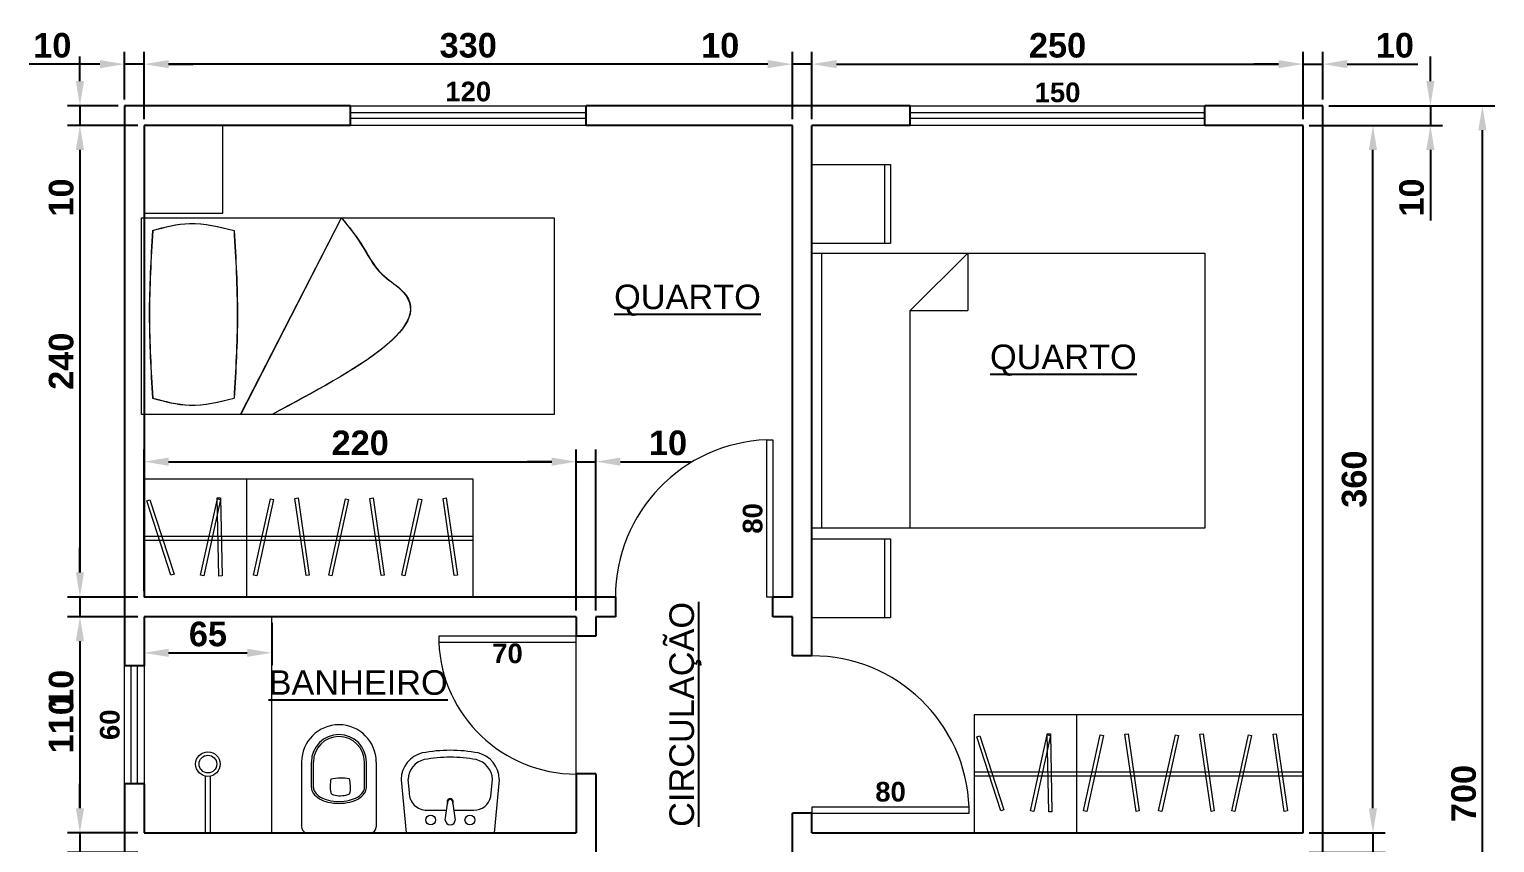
# Model space of a CAD drawing. Header units: millimetres. Extents: x 3368 to 5085, y 1521 to 2366.
# Drawn here: x 4339 to 5085, y 1953 to 2366 of the extents above; entities that cross this region are included whole.
import ezdxf

# ---------------------------------------------------------------- set-up
doc = ezdxf.new("R2010")
doc.units = ezdxf.units.MM
for name, color, linetype, lineweight in [('blocos', 40, 'Continuous', 9), ('Cotas', 7, 'Continuous', 9), ('janelas', 1, 'Continuous', 13), ('paredes', 5, 'Continuous', 25), ('piso', 8, 'Continuous', 9), ('portas', 25, 'Continuous', 13)]:
    doc.layers.add(name, color=color, linetype=linetype, lineweight=lineweight)
doc.layers.add('Texto', color=102, linetype='Continuous')
doc.styles.add('Annotative', font='arial.ttf')
doc.styles.get("Standard").update_dxf_attribs({"font": ''})
doc.styles.get('Standard').set_extended_font_data('Arial', bold=True)
doc.dimstyles.new('Copy of ISO-25', dxfattribs={"dimscale": 0, "dimtxt": 2, "dimasz": 2.5, "dimexe": 1.25, "dimexo": 0.625, "dimtad": 1, "dimtxsty": 'Standard', "dimcen": 2.5, "dimse1": 1, "dimse2": 1, "dimsd1": 1, "dimsd2": 1, "dimclrt": 102, "dimadec": 0, "dimazin": 0, "dimtfac": 1, "dimtmove": 0, "dimatfit": 3, "dimfxl": 1, "dimarcsym": 0})
doc.dimstyles.new('ISO-25', dxfattribs={"dimscale": 2, "dimtxt": 2.5, "dimasz": 2.5, "dimexe": 1.25, "dimexo": 0.625, "dimtad": 1, "dimtxsty": 'Standard', "dimcen": 2.5, "dimclrt": 7, "dimadec": 0, "dimazin": 0, "dimtfac": 1, "dimtmove": 0, "dimatfit": 3, "dimfxl": 1, "dimarcsym": 0})

# ---------------------------------------------------------------- blocks, each defined once
blk = doc.blocks.new('*D42')
at = {"layer": 'Cotas', "color": 0, "lineweight": -2, "transparency": 16777216}
for p, q in [((5023.35, 1970.1), (5023.35, 1982.6)), ((4990.91, 1957.6), (5029.6, 1957.6)), ((5023.35, 1957.6), (5023.35, 1947.6)), ((4990.91, 1947.6), (5029.6, 1947.6)), ((5023.35, 1935.1), (5023.35, 1899.17))]:
    blk.add_line(p, q, dxfattribs=at)
at = {"layer": 'Cotas', "color": 0, "transparency": 16777216}
for points in [[(5021.26, 1970.1), (5025.43, 1970.1), (5023.35, 1957.6)], [(5021.26, 1935.1), (5025.43, 1935.1), (5023.35, 1947.6)]]:
    blk.add_solid(points, dxfattribs=at)
at = {"layer": 'Defpoints', "color": 0, "transparency": 16777216}
for p in [(4987.79, 1957.6), (4987.79, 1947.6), (5023.35, 1947.6)]:
    blk.add_point(p, dxfattribs=at)
at = {"layer": 'Cotas', "color": 7, "transparency": 16777216, "insert": (5013.84, 1910.89), "char_height": 12.5, "attachment_point": 5, "rotation": 90}
blk.add_mtext('10', dxfattribs=at)
blk = doc.blocks.new('*D43')
at = {"layer": 'Cotas', "color": 0, "lineweight": -2, "transparency": 16777216}
for p, q in [((4990.91, 2317.6), (5029.6, 2317.6)), ((5023.35, 1970.1), (5023.35, 2305.1)), ((4990.91, 1957.6), (5029.6, 1957.6))]:
    blk.add_line(p, q, dxfattribs=at)
at = {"layer": 'Cotas', "color": 0, "transparency": 16777216}
for points in [[(5021.26, 2305.1), (5025.43, 2305.1), (5023.35, 2317.6)], [(5021.26, 1970.1), (5025.43, 1970.1), (5023.35, 1957.6)]]:
    blk.add_solid(points, dxfattribs=at)
at = {"layer": 'Defpoints', "color": 0, "transparency": 16777216}
for p in [(4987.79, 2317.6), (5023.35, 2317.6), (4987.79, 1957.6)]:
    blk.add_point(p, dxfattribs=at)
at = {"layer": 'Cotas', "color": 7, "transparency": 16777216, "insert": (5013.84, 2137.6), "char_height": 12.5, "attachment_point": 5, "rotation": 90}
blk.add_mtext('360', dxfattribs=at)
blk = doc.blocks.new('*D44')
at = {"layer": 'Cotas', "color": 0, "lineweight": -2, "transparency": 16777216}
for p, q in [((5052.59, 2340.1), (5052.59, 2352.6)), ((5000.91, 2327.6), (5058.84, 2327.6)), ((5052.59, 2327.6), (5052.59, 2317.6)), ((4990.91, 2317.6), (5058.84, 2317.6)), ((5052.59, 2305.1), (5052.59, 2269.17))]:
    blk.add_line(p, q, dxfattribs=at)
at = {"layer": 'Cotas', "color": 0, "transparency": 16777216}
for points in [[(5050.51, 2340.1), (5054.67, 2340.1), (5052.59, 2327.6)], [(5050.51, 2305.1), (5054.67, 2305.1), (5052.59, 2317.6)]]:
    blk.add_solid(points, dxfattribs=at)
at = {"layer": 'Defpoints', "color": 0, "transparency": 16777216}
for p in [(4997.79, 2327.6), (5052.59, 2327.6), (4987.79, 2317.6)]:
    blk.add_point(p, dxfattribs=at)
at = {"layer": 'Cotas', "color": 7, "transparency": 16777216, "insert": (5043.08, 2280.89), "char_height": 12.5, "attachment_point": 5, "rotation": 90}
blk.add_mtext('10', dxfattribs=at)
blk = doc.blocks.new('*D45')
at = {"layer": 'Cotas', "color": 0, "lineweight": -2, "transparency": 16777216}
for p, q in [((4987.79, 2320.73), (4987.79, 2355.02)), ((4997.79, 2330.73), (4997.79, 2355.02)), ((4975.29, 2348.77), (4962.79, 2348.77)), ((4987.79, 2348.77), (4997.79, 2348.77)), ((5010.29, 2348.77), (5046.22, 2348.77))]:
    blk.add_line(p, q, dxfattribs=at)
at = {"layer": 'Cotas', "color": 0, "transparency": 16777216}
for points in [[(4975.29, 2350.85), (4975.29, 2346.69), (4987.79, 2348.77)], [(5010.29, 2350.85), (5010.29, 2346.69), (4997.79, 2348.77)]]:
    blk.add_solid(points, dxfattribs=at)
at = {"layer": 'Defpoints', "color": 0, "transparency": 16777216}
for p in [(4997.79, 2348.77), (4997.79, 2327.6), (4987.79, 2317.6)]:
    blk.add_point(p, dxfattribs=at)
at = {"layer": 'Cotas', "color": 7, "transparency": 16777216, "insert": (5034.51, 2358.28), "char_height": 12.5, "attachment_point": 5}
blk.add_mtext('10', dxfattribs=at)
blk = doc.blocks.new('*D46')
at = {"layer": 'Cotas', "color": 0, "lineweight": -2, "transparency": 16777216}
for p, q in [((4737.79, 2320.73), (4737.79, 2355.02)), ((4987.79, 2320.73), (4987.79, 2355.02)), ((4750.29, 2348.77), (4975.29, 2348.77))]:
    blk.add_line(p, q, dxfattribs=at)
at = {"layer": 'Cotas', "color": 0, "transparency": 16777216}
for points in [[(4750.29, 2350.85), (4750.29, 2346.69), (4737.79, 2348.77)], [(4975.29, 2350.85), (4975.29, 2346.69), (4987.79, 2348.77)]]:
    blk.add_solid(points, dxfattribs=at)
at = {"layer": 'Defpoints', "color": 0, "transparency": 16777216}
for p in [(4987.79, 2348.77), (4737.79, 2317.6), (4987.79, 2317.6)]:
    blk.add_point(p, dxfattribs=at)
at = {"layer": 'Cotas', "color": 7, "transparency": 16777216, "insert": (4862.79, 2358.28), "char_height": 12.5, "attachment_point": 5}
blk.add_mtext('250', dxfattribs=at)
blk = doc.blocks.new('*D47')
at = {"layer": 'Cotas', "color": 0, "lineweight": -2, "transparency": 16777216}
for p, q in [((4727.79, 2320.73), (4727.79, 2355.02)), ((4737.79, 2320.73), (4737.79, 2355.02)), ((4715.29, 2348.77), (4679.36, 2348.77)), ((4737.79, 2348.77), (4727.79, 2348.77)), ((4750.29, 2348.77), (4762.79, 2348.77))]:
    blk.add_line(p, q, dxfattribs=at)
at = {"layer": 'Cotas', "color": 0, "transparency": 16777216}
for points in [[(4715.29, 2350.85), (4715.29, 2346.69), (4727.79, 2348.77)], [(4750.29, 2350.85), (4750.29, 2346.69), (4737.79, 2348.77)]]:
    blk.add_solid(points, dxfattribs=at)
at = {"layer": 'Defpoints', "color": 0, "transparency": 16777216}
for p in [(4727.79, 2348.77), (4727.79, 2317.6), (4737.79, 2317.6)]:
    blk.add_point(p, dxfattribs=at)
at = {"layer": 'Cotas', "color": 7, "transparency": 16777216, "insert": (4691.07, 2358.28), "char_height": 12.5, "attachment_point": 5}
blk.add_mtext('10', dxfattribs=at)
blk = doc.blocks.new('*D48')
at = {"layer": 'Cotas', "color": 0, "lineweight": -2, "transparency": 16777216}
for p, q in [((4397.79, 2320.73), (4397.79, 2355.02)), ((4727.79, 2320.73), (4727.79, 2355.02)), ((4715.29, 2348.77), (4410.29, 2348.77))]:
    blk.add_line(p, q, dxfattribs=at)
at = {"layer": 'Cotas', "color": 0, "transparency": 16777216}
for points in [[(4410.29, 2350.85), (4410.29, 2346.69), (4397.79, 2348.77)], [(4715.29, 2350.85), (4715.29, 2346.69), (4727.79, 2348.77)]]:
    blk.add_solid(points, dxfattribs=at)
at = {"layer": 'Defpoints', "color": 0, "transparency": 16777216}
for p in [(4397.79, 2348.77), (4397.79, 2317.6), (4727.79, 2317.6)]:
    blk.add_point(p, dxfattribs=at)
at = {"layer": 'Cotas', "color": 7, "transparency": 16777216, "insert": (4562.79, 2358.28), "char_height": 12.5, "attachment_point": 5}
blk.add_mtext('330', dxfattribs=at)
blk = doc.blocks.new('*D49')
at = {"layer": 'Cotas', "color": 0, "lineweight": -2, "transparency": 16777216}
for p, q in [((4387.79, 2330.73), (4387.79, 2355.02)), ((4397.79, 2320.73), (4397.79, 2355.02)), ((4375.29, 2348.77), (4339.36, 2348.77)), ((4397.79, 2348.77), (4387.79, 2348.77)), ((4410.29, 2348.77), (4422.79, 2348.77))]:
    blk.add_line(p, q, dxfattribs=at)
at = {"layer": 'Cotas', "color": 0, "transparency": 16777216}
for points in [[(4375.29, 2350.85), (4375.29, 2346.69), (4387.79, 2348.77)], [(4410.29, 2350.85), (4410.29, 2346.69), (4397.79, 2348.77)]]:
    blk.add_solid(points, dxfattribs=at)
at = {"layer": 'Defpoints', "color": 0, "transparency": 16777216}
for p in [(4387.79, 2348.77), (4387.79, 2327.6), (4397.79, 2317.6)]:
    blk.add_point(p, dxfattribs=at)
at = {"layer": 'Cotas', "color": 7, "transparency": 16777216, "insert": (4351.07, 2358.28), "char_height": 12.5, "attachment_point": 5}
blk.add_mtext('10', dxfattribs=at)
blk = doc.blocks.new('*D50')
at = {"layer": 'Cotas', "color": 0, "lineweight": -2, "transparency": 16777216}
for p, q in [((4365.13, 2340.1), (4365.13, 2352.6)), ((4384.66, 2327.6), (4358.88, 2327.6)), ((4365.13, 2327.6), (4365.13, 2317.6)), ((4394.66, 2317.6), (4358.88, 2317.6)), ((4365.13, 2305.1), (4365.13, 2269.17))]:
    blk.add_line(p, q, dxfattribs=at)
at = {"layer": 'Cotas', "color": 0, "transparency": 16777216}
for points in [[(4363.05, 2340.1), (4367.22, 2340.1), (4365.13, 2327.6)], [(4363.05, 2305.1), (4367.22, 2305.1), (4365.13, 2317.6)]]:
    blk.add_solid(points, dxfattribs=at)
at = {"layer": 'Defpoints', "color": 0, "transparency": 16777216}
for p in [(4387.79, 2327.6), (4365.13, 2317.6), (4397.79, 2317.6)]:
    blk.add_point(p, dxfattribs=at)
at = {"layer": 'Cotas', "color": 7, "transparency": 16777216, "insert": (4355.63, 2280.89), "char_height": 12.5, "attachment_point": 5, "rotation": 90}
blk.add_mtext('10', dxfattribs=at)
blk = doc.blocks.new('*D51')
at = {"layer": 'Cotas', "color": 0, "lineweight": -2, "transparency": 16777216}
for p, q in [((4394.66, 2317.6), (4358.88, 2317.6)), ((4365.13, 2305.1), (4365.13, 2090.1)), ((4394.66, 2077.6), (4358.88, 2077.6))]:
    blk.add_line(p, q, dxfattribs=at)
at = {"layer": 'Cotas', "color": 0, "transparency": 16777216}
for points in [[(4363.05, 2305.1), (4367.22, 2305.1), (4365.13, 2317.6)], [(4363.05, 2090.1), (4367.22, 2090.1), (4365.13, 2077.6)]]:
    blk.add_solid(points, dxfattribs=at)
at = {"layer": 'Defpoints', "color": 0, "transparency": 16777216}
for p in [(4397.79, 2317.6), (4365.13, 2077.6), (4397.79, 2077.6)]:
    blk.add_point(p, dxfattribs=at)
at = {"layer": 'Cotas', "color": 7, "transparency": 16777216, "insert": (4355.63, 2197.6), "char_height": 12.5, "attachment_point": 5, "rotation": 90}
blk.add_mtext('240', dxfattribs=at)
blk = doc.blocks.new('*D52')
at = {"layer": 'Cotas', "color": 0, "lineweight": -2, "transparency": 16777216}
for p, q in [((4365.13, 2090.1), (4365.13, 2102.6)), ((4394.66, 2077.6), (4358.88, 2077.6)), ((4365.13, 2077.6), (4365.13, 2067.6)), ((4394.66, 2067.6), (4358.88, 2067.6)), ((4365.13, 2055.1), (4365.13, 2019.17))]:
    blk.add_line(p, q, dxfattribs=at)
at = {"layer": 'Cotas', "color": 0, "transparency": 16777216}
for points in [[(4363.05, 2090.1), (4367.22, 2090.1), (4365.13, 2077.6)], [(4363.05, 2055.1), (4367.22, 2055.1), (4365.13, 2067.6)]]:
    blk.add_solid(points, dxfattribs=at)
at = {"layer": 'Defpoints', "color": 0, "transparency": 16777216}
for p in [(4397.79, 2077.6), (4365.13, 2067.6), (4397.79, 2067.6)]:
    blk.add_point(p, dxfattribs=at)
at = {"layer": 'Cotas', "color": 7, "transparency": 16777216, "insert": (4355.63, 2030.89), "char_height": 12.5, "attachment_point": 5, "rotation": 90}
blk.add_mtext('10', dxfattribs=at)
blk = doc.blocks.new('*D53')
at = {"layer": 'Cotas', "color": 0, "lineweight": -2, "transparency": 16777216}
for p, q in [((4394.66, 2067.6), (4358.88, 2067.6)), ((4365.13, 2055.1), (4365.13, 1970.1)), ((4394.66, 1957.6), (4358.88, 1957.6))]:
    blk.add_line(p, q, dxfattribs=at)
at = {"layer": 'Cotas', "color": 0, "transparency": 16777216}
for points in [[(4363.05, 2055.1), (4367.22, 2055.1), (4365.13, 2067.6)], [(4363.05, 1970.1), (4367.22, 1970.1), (4365.13, 1957.6)]]:
    blk.add_solid(points, dxfattribs=at)
at = {"layer": 'Defpoints', "color": 0, "transparency": 16777216}
for p in [(4397.79, 2067.6), (4365.13, 1957.6), (4397.79, 1957.6)]:
    blk.add_point(p, dxfattribs=at)
at = {"layer": 'Cotas', "color": 7, "transparency": 16777216, "insert": (4355.63, 2012.6), "char_height": 12.5, "attachment_point": 5, "rotation": 90}
blk.add_mtext('110', dxfattribs=at)
blk = doc.blocks.new('*D18')
at = {"layer": 'Cotas', "color": 0, "lineweight": -2, "transparency": 16777216}
for p, q in [((4365.13, 1970.1), (4365.13, 1982.6)), ((4394.66, 1957.6), (4358.88, 1957.6)), ((4365.13, 1957.6), (4365.13, 1947.6)), ((4394.66, 1947.6), (4358.88, 1947.6)), ((4365.13, 1935.1), (4365.13, 1899.17))]:
    blk.add_line(p, q, dxfattribs=at)
at = {"layer": 'Cotas', "color": 0, "transparency": 16777216}
for points in [[(4363.05, 1970.1), (4367.22, 1970.1), (4365.13, 1957.6)], [(4363.05, 1935.1), (4367.22, 1935.1), (4365.13, 1947.6)]]:
    blk.add_solid(points, dxfattribs=at)
at = {"layer": 'Defpoints', "color": 0, "transparency": 16777216}
for p in [(4397.79, 1957.6), (4365.13, 1947.6), (4397.79, 1947.6)]:
    blk.add_point(p, dxfattribs=at)
at = {"layer": 'Cotas', "color": 7, "transparency": 16777216, "insert": (4355.63, 1910.89), "char_height": 12.5, "attachment_point": 5, "rotation": 90}
blk.add_mtext('10', dxfattribs=at)
blk = doc.blocks.new('*D21')
at = {"layer": 'Cotas', "color": 0, "lineweight": -2, "transparency": 16777216}
for p, q in [((5000.91, 2327.6), (5085.33, 2327.6)), ((5079.08, 1640.1), (5079.08, 2315.1)), ((5000.91, 1627.6), (5085.33, 1627.6))]:
    blk.add_line(p, q, dxfattribs=at)
at = {"layer": 'Cotas', "color": 0, "transparency": 16777216}
for points in [[(5077, 2315.1), (5081.16, 2315.1), (5079.08, 2327.6)], [(5077, 1640.1), (5081.16, 1640.1), (5079.08, 1627.6)]]:
    blk.add_solid(points, dxfattribs=at)
at = {"layer": 'Defpoints', "color": 0, "transparency": 16777216}
for p in [(4997.79, 2327.6), (5079.08, 2327.6), (4997.79, 1627.6)]:
    blk.add_point(p, dxfattribs=at)
at = {"layer": 'Cotas', "color": 7, "transparency": 16777216, "insert": (5069.57, 1977.6), "char_height": 12.5, "attachment_point": 5, "rotation": 90}
blk.add_mtext('700', dxfattribs=at)
blk = doc.blocks.new('*D22')
at = {"layer": 'Cotas', "color": 0, "lineweight": -2, "transparency": 16777216}
for p, q in [((4397.79, 2080.73), (4397.79, 2152.73)), ((4617.79, 2070.73), (4617.79, 2152.73)), ((4410.29, 2146.48), (4605.29, 2146.48))]:
    blk.add_line(p, q, dxfattribs=at)
at = {"layer": 'Cotas', "color": 0, "transparency": 16777216}
for points in [[(4410.29, 2148.56), (4410.29, 2144.4), (4397.79, 2146.48)], [(4605.29, 2148.56), (4605.29, 2144.4), (4617.79, 2146.48)]]:
    blk.add_solid(points, dxfattribs=at)
at = {"layer": 'Defpoints', "color": 0, "transparency": 16777216}
for p in [(4617.79, 2146.48), (4397.79, 2077.6), (4617.79, 2067.6)]:
    blk.add_point(p, dxfattribs=at)
at = {"layer": 'Cotas', "color": 7, "transparency": 16777216, "insert": (4507.79, 2155.99), "char_height": 12.5, "attachment_point": 5}
blk.add_mtext('220', dxfattribs=at)
blk = doc.blocks.new('*D23')
at = {"layer": 'Cotas', "color": 0, "lineweight": -2, "transparency": 16777216}
for p, q in [((4397.79, 2064.48), (4397.79, 2042.96)), ((4462.79, 2064.48), (4462.79, 2042.96)), ((4410.29, 2049.21), (4450.29, 2049.21))]:
    blk.add_line(p, q, dxfattribs=at)
at = {"layer": 'Cotas', "color": 0, "transparency": 16777216}
for points in [[(4410.29, 2051.3), (4410.29, 2047.13), (4397.79, 2049.21)], [(4450.29, 2051.3), (4450.29, 2047.13), (4462.79, 2049.21)]]:
    blk.add_solid(points, dxfattribs=at)
at = {"layer": 'Defpoints', "color": 0, "transparency": 16777216}
for p in [(4397.79, 2067.6), (4462.79, 2067.6), (4462.79, 2049.21)]:
    blk.add_point(p, dxfattribs=at)
at = {"layer": 'Cotas', "color": 7, "transparency": 16777216, "insert": (4430.29, 2058.72), "char_height": 12.5, "attachment_point": 5}
blk.add_mtext('65', dxfattribs=at)
blk = doc.blocks.new('*D28')
at = {"layer": 'Defpoints', "color": 0, "transparency": 16777216}
for p in [(4387.79, 2042.6), (4387.79, 1982.6), (4388.62, 1982.6)]:
    blk.add_point(p, dxfattribs=at)
at = {"layer": 'Cotas', "color": 102, "transparency": 16777216, "insert": (4380.39, 2012.6), "char_height": 10, "attachment_point": 5, "rotation": 90}
blk.add_mtext('60', dxfattribs=at)
blk = doc.blocks.new('*D29')
at = {"layer": 'Defpoints', "color": 0, "transparency": 16777216}
for p in [(4547.79, 2054.6), (4617.79, 2054.6), (4547.79, 2040.64)]:
    blk.add_point(p, dxfattribs=at)
at = {"layer": 'Cotas', "color": 102, "transparency": 16777216, "insert": (4582.79, 2048.88), "char_height": 10, "attachment_point": 5}
blk.add_mtext('70', dxfattribs=at)
blk = doc.blocks.new('*D30')
at = {"layer": 'Defpoints', "color": 0, "transparency": 16777216}
for p in [(4737.79, 1970.6), (4817.79, 1970.6), (4817.79, 1970.23)]:
    blk.add_point(p, dxfattribs=at)
at = {"layer": 'Cotas', "color": 102, "transparency": 16777216, "insert": (4777.79, 1978.46), "char_height": 10, "attachment_point": 5}
blk.add_mtext('80', dxfattribs=at)
blk = doc.blocks.new('*D31')
at = {"layer": 'Defpoints', "color": 0, "transparency": 16777216}
for p in [(4714.79, 2157.6), (4715.85, 2157.6), (4714.79, 2077.6)]:
    blk.add_point(p, dxfattribs=at)
at = {"layer": 'Cotas', "color": 102, "transparency": 16777216, "insert": (4707.62, 2117.6), "char_height": 10, "attachment_point": 5, "rotation": 90}
blk.add_mtext('80', dxfattribs=at)
blk = doc.blocks.new('*D32')
at = {"layer": 'Defpoints', "color": 0, "transparency": 16777216}
for p in [(4787.79, 2327.6), (4937.79, 2327.6), (4937.79, 2326.1)]:
    blk.add_point(p, dxfattribs=at)
at = {"layer": 'Cotas', "color": 102, "transparency": 16777216, "insert": (4862.79, 2334.33), "char_height": 10, "attachment_point": 5}
blk.add_mtext('150', dxfattribs=at)
blk = doc.blocks.new('*D33')
at = {"layer": 'Defpoints', "color": 0, "transparency": 16777216}
for p in [(4502.79, 2327.6), (4622.79, 2327.6), (4622.79, 2326.53)]:
    blk.add_point(p, dxfattribs=at)
at = {"layer": 'Cotas', "color": 102, "transparency": 16777216, "insert": (4562.79, 2334.76), "char_height": 10, "attachment_point": 5}
blk.add_mtext('120', dxfattribs=at)
blk = doc.blocks.new('camacasal')
at = {"layer": 'blocos'}
for p, q in [((0, 75), (0, 115)), ((0, 115), (40, 115)), ((37, 115), (37, 75)), ((40, 115), (40, 75)), ((0, 75), (40, 75)), ((0, 70), (200, 70)), ((0, -70), (0, 70)), ((5, -70), (5, 70)), ((50, 40.74), (79.26, 70)), ((79.26, 70), (79.26, 40.74)), ((200, 70), (200, -70)), ((50, -70), (50, 40.74)), ((50, 40.74), (79.26, 40.74)), ((200, -70), (0, -70)), ((0, -75.48), (40, -75.48)), ((0, -115.48), (0, -75.48)), ((37, -75.48), (37, -115.48)), ((40, -75.48), (40, -115.48)), ((0, -115.48), (40, -115.48))]:
    blk.add_line(p, q, dxfattribs=at)
blk = doc.blocks.new('roupeiro1')
at = {"layer": 'blocos'}
for p, q in [((115.31, 60), (-52.19, 60)), ((-52.19, 60), (-52.19, 0)), ((0, 60), (0, 0)), ((115.31, 0), (115.31, 60)), ((-50.84, 48.91), (-49.29, 49.42)), ((-38.51, 11.17), (-50.84, 48.91)), ((-49.29, 49.42), (-36.95, 11.68)), ((-23.41, 11.16), (-14.9, 49.94)), ((-13.3, 49.59), (-21.81, 10.81)), ((-14.95, 50.4), (-13.31, 50.43)), ((-14.15, 10.7), (-14.95, 50.4)), ((-14.9, 49.94), (-13.3, 49.59)), ((-13.31, 50.43), (-12.51, 10.73)), ((3.57, 11.16), (12.09, 49.94)), ((13.68, 49.59), (5.17, 10.81)), ((12.09, 49.94), (13.68, 49.59)), ((24.6, 50.2), (26.22, 50.43)), ((30.28, 10.9), (24.6, 50.2)), ((26.22, 50.43), (31.89, 11.13)), ((41.79, 11.16), (50.3, 49.94)), ((51.89, 49.59), (43.38, 10.81)), ((50.3, 49.94), (51.89, 49.59)), ((62.81, 50.2), (64.43, 50.43)), ((68.49, 10.9), (62.81, 50.2)), ((64.43, 50.43), (70.11, 11.13)), ((79.02, 11.16), (87.53, 49.94)), ((89.13, 49.59), (80.62, 10.81)), ((87.53, 49.94), (89.13, 49.59)), ((100.04, 50.2), (101.66, 50.43)), ((105.72, 10.9), (100.04, 50.2)), ((101.66, 50.43), (107.34, 11.13)), ((-52.19, 31), (115.31, 31)), ((-52.19, 29), (115.31, 29)), ((-36.95, 11.68), (-38.51, 11.17)), ((-21.81, 10.81), (-23.41, 11.16)), ((-12.51, 10.73), (-14.15, 10.7)), ((5.17, 10.81), (3.57, 11.16)), ((31.89, 11.13), (30.28, 10.9)), ((43.38, 10.81), (41.79, 11.16)), ((70.11, 11.13), (68.49, 10.9)), ((80.62, 10.81), (79.02, 11.16)), ((107.34, 11.13), (105.72, 10.9)), ((-52.19, 0), (115.31, 0))]:
    blk.add_line(p, q, dxfattribs=at)
blk = doc.blocks.new('cama_solt')
at = {"layer": 'blocos'}
for p, q in [((-50, -210), (-50, 0)), ((-50, 0), (50, 0)), ((50, 0), (50, -210)), ((52.31, -1.24), (52.31, -41.24)), ((97.05, -1.24), (52.31, -1.24)), ((97.05, -41.24), (97.05, -1.24)), ((52.31, -41.24), (97.05, -41.24)), ((50, -210), (-50, -210))]:
    blk.add_line(p, q, dxfattribs=at)
at = {"layer": 'blocos', "linetype": 'Continuous', "ltscale": 100}
for p, q in [((-50.02, -50.39), (49.98, -101.66)), ((-50, -50.5), (50, -101.77))]:
    blk.add_line(p, q, dxfattribs=at)
at = {"layer": 'blocos', "ltscale": 100}
for points in [[(-41.74, -5.51), (-45.3, -24.35), (-41.74, -47.01)], [(-41.72, -5.62), (-45.27, -24.46), (-41.72, -47.12)], [(43.59, -5.51), (0.36, -3.87), (-41.74, -5.51)], [(43.61, -5.62), (0.39, -3.98), (-41.72, -5.62)], [(43.59, -5.51), (47.14, -24.35), (43.59, -47.01)], [(43.61, -5.62), (47.17, -24.46), (43.61, -47.12)], [(43.59, -47.01), (0.36, -48.65), (-41.74, -47.01)], [(43.61, -47.12), (0.39, -48.76), (-41.72, -47.12)]]:
    blk.add_spline(points, degree=3, dxfattribs=at)
at = {"layer": 'blocos', "linetype": 'Continuous', "ltscale": 100}
for points in [[(49.98, -101.66), (37.01, -111.46), (21.31, -122.31), (13.76, -131.66), (-50.02, -66.37)], [(50, -101.77), (37.04, -111.57), (21.33, -122.42), (13.78, -131.77), (-50, -66.49)]]:
    blk.add_spline(points, degree=3, dxfattribs=at)
blk = doc.blocks.new('bide')
at = {"layer": 'blocos'}
for p, q in [((-36, 19), (-3, 19)), ((0, 16), (0, -16)), ((-23, 14), (-36, 14)), ((-23, 13), (-36, 13)), ((-23, -13), (-36, -13)), ((-23, -14), (-36, -14)), ((-36, -19), (-3, -19))]:
    blk.add_line(p, q, dxfattribs=at)
for centre, radius, start, end in [((-36, 0), 19, 90, 270), ((-3, 16), 3, 0, 90), ((-36, 0), 14, 90, 270), ((-36, 0), 13, 90, 270), ((-23, 9.25), 4.75, 54.06263, 90), ((-23, 9.25), 3.75, 54.06263, 90), ((-26.19, 4.84), 9.19, 29.74488, 54.06263), ((-26.19, 4.84), 10.19, 29.74488, 54.06263), ((-31.31, 1.92), 15.08, 13.31647, 29.74488), ((-31.31, 1.92), 16.08, 13.31647, 29.74488), ((-2.44, 1.12), 25.39, 170.48103, 191.89756), ((-22.74, -13.69), 19.59, 83.89132, 104.02168), ((-21.24, 4.05), 1.84, 13.60038, 71.3149), ((-33.95, 0.3), 15.09, 2.00251, 16.08859), ((-33.96, 0.82), 15.09, 345.94213, 0.02821), ((-39.42, 0), 23.42, 0, 13.31647), ((-39.42, 0), 23.42, 346.68353, 0), ((-39.42, 0), 24.42, 0, 13.31647), ((-23.66, 15.09), 19.55, 259.30392, 279.36523), ((-21.13, -2.48), 1.84, 290.71582, 348.43034), ((-31.31, -1.92), 15.08, 330.25512, 346.68353), ((-31.31, -1.92), 16.08, 330.25512, 346.68353), ((-39.42, 0), 24.42, 346.68353, 0), ((-23, -9.25), 3.75, 270, 305.93737), ((-23, -9.25), 4.75, 270, 305.93737), ((-26.19, -4.84), 9.19, 305.93737, 330.25512), ((-26.19, -4.84), 10.19, 305.93737, 330.25512), ((-3, -16), 3, 270, 0)]:
    blk.add_arc(centre, radius, start, end, dxfattribs=at)
blk = doc.blocks.new('chuveiro')
at = {"layer": 'blocos'}
for p, q in [((-1.25, 0), (-1.25, 28.88)), ((1.25, 0), (1.25, 28.88)), ((-1.25, 0), (1.25, 0))]:
    blk.add_line(p, q, dxfattribs=at)
for radius in [6.25, 4.5]:
    blk.add_circle((0, 35), radius, dxfattribs=at)
blk = doc.blocks.new('pia')
at = {"layer": 'blocos'}
for p, q in [((27, 25), (0, 22.5)), ((0, 22.5), (0, -22.5)), ((27.29, 25), (27, 25)), ((27.16, 21.5), (20.5, 20.92)), ((27.23, 21.5), (27.16, 21.5)), ((11.5, 11.92), (11.5, 1.78)), ((6.5, 2.5), (15.88, 1.15)), ((15.88, -1.15), (6.5, -2.5)), ((11.5, -1.78), (11.5, -11.92)), ((18.53, -20.7), (27.16, -21.5)), ((27.16, -21.5), (27.23, -21.5)), ((0, -22.5), (27, -25)), ((27, -25), (27.29, -25))]:
    blk.add_line(p, q, dxfattribs=at)
for centre in [(6.5, 10), (6.5, -10)]:
    blk.add_circle(centre, 2.5, dxfattribs=at)
for centre, radius, start, end in [((26.85, 10.8), 14.2, 13.85327, 88.23636), ((20.5, 11.92), 9, 90, 180), ((26.85, 10.8), 10.7, 12.95977, 87.96836), ((-33.85, 0), 72.35, 0, 10.51515), ((-32.36, 0.07), 74.36, 359.946, 10.95665), ((6.5, 0), 2.5, 90, 270), ((15.88, 0), 1.57, 234.97968, 125.02032), ((15.88, 0), 1.15, 270, 90), ((-33.85, 0), 72.35, 349.48485, 360), ((-32.36, -0.07), 74.36, 349.04335, 0.054), ((20.5, -11.92), 9, 180, 257.36664), ((26.85, -10.8), 10.7, 272.03164, 347.04023), ((26.85, -10.8), 14.2, 271.76364, 346.14673)]:
    blk.add_arc(centre, radius, start, end, dxfattribs=at)
blk = doc.blocks.new('*D55')
at = {"layer": 'Cotas', "color": 0, "lineweight": -2, "transparency": 16777216}
for p, q in [((4617.79, 2070.73), (4617.79, 2152.73)), ((4627.79, 2070.73), (4627.79, 2152.73)), ((4605.29, 2146.48), (4592.79, 2146.48)), ((4617.79, 2146.48), (4627.79, 2146.48)), ((4640.29, 2146.48), (4676.22, 2146.48))]:
    blk.add_line(p, q, dxfattribs=at)
at = {"layer": 'Cotas', "color": 0, "transparency": 16777216}
for points in [[(4605.29, 2148.56), (4605.29, 2144.4), (4617.79, 2146.48)], [(4640.29, 2148.56), (4640.29, 2144.4), (4627.79, 2146.48)]]:
    blk.add_solid(points, dxfattribs=at)
at = {"layer": 'Defpoints', "color": 0, "transparency": 16777216}
for p in [(4627.79, 2146.48), (4617.79, 2067.6), (4627.79, 2067.6)]:
    blk.add_point(p, dxfattribs=at)
at = {"layer": 'Cotas', "color": 7, "transparency": 16777216, "insert": (4664.51, 2155.99), "char_height": 12.5, "attachment_point": 5}
blk.add_mtext('10', dxfattribs=at)

msp = doc.modelspace()

# ---------------------------------------------------------------- linework, layer by layer
at = {"layer": 'janelas'}
for p, q in [((4502.789, 2327.602), (4622.789, 2327.602)), ((4787.789, 2327.602), (4937.789, 2327.602)), ((4502.789, 2324.102), (4622.789, 2324.102)), ((4622.789, 2321.102), (4502.789, 2321.102)), ((4787.789, 2324.102), (4937.789, 2324.102)), ((4937.789, 2321.102), (4787.789, 2321.102)), ((4622.789, 2317.602), (4502.789, 2317.602)), ((4937.789, 2317.602), (4787.789, 2317.602)), ((4387.789, 1982.602), (4387.789, 2042.602)), ((4391.289, 1982.602), (4391.289, 2042.602)), ((4394.289, 2042.602), (4394.289, 1982.602)), ((4397.789, 2042.602), (4397.789, 1982.602))]:
    msp.add_line(p, q, dxfattribs=at)
at = {"layer": 'paredes'}
for p, q in [((4502.789, 2327.602), (4387.789, 2327.602)), ((4387.789, 2327.602), (4387.789, 2042.602)), ((4502.789, 2317.602), (4502.789, 2327.602)), ((4787.789, 2327.602), (4622.789, 2327.602)), ((4622.789, 2317.602), (4622.789, 2327.602)), ((4787.789, 2317.602), (4787.789, 2327.602)), ((4997.789, 2327.602), (4937.789, 2327.602)), ((4937.789, 2317.602), (4937.789, 2327.602)), ((4997.789, 1627.602), (4997.789, 2327.602)), ((4502.789, 2317.602), (4397.789, 2317.602)), ((4397.789, 2317.602), (4397.789, 2077.602)), ((4727.789, 2317.602), (4622.789, 2317.602)), ((4727.789, 2077.602), (4727.789, 2317.602)), ((4737.789, 2047.602), (4737.789, 2317.602)), ((4787.789, 2317.602), (4737.789, 2317.602)), ((4987.789, 2317.602), (4937.789, 2317.602)), ((4987.789, 1957.602), (4987.789, 2317.602)), ((4637.789, 2077.602), (4397.789, 2077.602)), ((4637.789, 2077.602), (4637.789, 2067.602)), ((4727.789, 2077.602), (4717.789, 2077.602)), ((4717.789, 2067.602), (4717.789, 2077.602)), ((4617.789, 2067.602), (4397.789, 2067.602)), ((4397.789, 2067.602), (4397.789, 2042.602)), ((4617.789, 2067.602), (4617.789, 2057.602)), ((4637.789, 2067.602), (4627.789, 2067.602)), ((4627.789, 2067.602), (4627.789, 2057.602)), ((4727.789, 2067.602), (4717.789, 2067.602)), ((4727.789, 2047.602), (4727.789, 2067.602)), ((4627.789, 2057.602), (4617.789, 2057.602)), ((4737.789, 2047.602), (4727.789, 2047.602)), ((4397.789, 2042.602), (4387.789, 2042.602)), ((4617.789, 1987.602), (4617.789, 1957.602)), ((4627.789, 1987.602), (4617.789, 1987.602)), ((4627.789, 1987.602), (4627.789, 1947.602)), ((4387.789, 1982.602), (4387.789, 1887.602)), ((4397.789, 1982.602), (4387.789, 1982.602)), ((4397.789, 1982.602), (4397.789, 1957.602)), ((4727.789, 1947.602), (4727.789, 1967.602)), ((4737.789, 1967.602), (4727.789, 1967.602)), ((4737.789, 1957.602), (4737.789, 1967.602)), ((4397.789, 1957.602), (4617.789, 1957.602)), ((4737.789, 1957.602), (4987.789, 1957.602))]:
    msp.add_line(p, q, dxfattribs=at)
at = {"layer": 'piso'}
for p, q in [((4462.789, 1957.602), (4462.789, 2067.602)), ((4617.789, 1987.602), (4617.789, 2057.602))]:
    msp.add_line(p, q, dxfattribs=at)
at = {"layer": 'portas'}
for points in [[(4717.789, 2077.602), (4714.789, 2077.602), (4714.789, 2157.602), (4717.789, 2157.602)], [(4617.789, 2057.602), (4547.789, 2057.602), (4547.789, 2054.602), (4617.789, 2054.602)], [(4737.789, 1967.602), (4817.789, 1967.602), (4817.789, 1970.602), (4737.789, 1970.602)]]:
    msp.add_lwpolyline(points, close=True, dxfattribs=at)
for centre, radius, start, end in [((4717.789, 2077.602), 80.056, 92.147585, 180), ((4617.789, 2057.602), 70.064, 182.454032, 270), ((4737.789, 1967.602), 80.056, 2.147585, 90)]:
    msp.add_arc(centre, radius, start, end, dxfattribs=at)

# ---------------------------------------------------------------- block references
at = {"layer": 'blocos'}
for name, p, rotation in [('cama_solt', (4396.554, 2220.549), 90), ('bide', (4496.981, 1957.602), 270), ('pia', (4553.633, 1957.602), 89.99999999999999)]:
    msp.add_blockref(name, p, dxfattribs=dict(at, rotation=rotation))
for name, p in [('camacasal', (4737.789, 2182.631)), ('roupeiro1', (4449.977, 2077.602)), ('roupeiro1', (4872.482, 1957.602)), ('chuveiro', (4430.289, 1957.602))]:
    msp.add_blockref(name, p, dxfattribs=at)

# ---------------------------------------------------------------- texts
at = {"layer": 'Texto', "char_height": 15, "attachment_point": 1, "style": 'Annotative'}
for s, insert in [('\\pi46.87553;{\\H0.83333x;\\LQUARTO}', (4590.189, 2236.589)), ('\\pi46.87553;{\\H0.83333x;\\LQUARTO}', (4781.539, 2206.07)), ('\\pi38.88614;{\\H0.83333x;\\LBANHEIRO}', (4422.272, 2040.345))]:
    msp.add_mtext_dynamic_manual_height_columns(s, width=166.91755, gutter_width=62.5, heights=[0], dxfattribs=dict(at, insert=insert))
at = {"layer": 'Texto', "insert": (4665.203, 1933.588), "char_height": 15, "attachment_point": 1, "rotation": 90, "style": 'Annotative'}
msp.add_mtext_dynamic_manual_height_columns('\\pi27.03847;{\\H0.83333x;\\LCIRCULAÇÃO}', width=166.91755, gutter_width=62.5, heights=[0], dxfattribs=at)

# ---------------------------------------------------------------- dimensions: what is measured, and where the dimension line sits
at = {"layer": 'Cotas'}
for base, p1, p2, picture, middle in [((4387.789, 2348.771), (4397.789, 2317.602), (4387.789, 2327.602), '*D49', (4351.074, 2358.278)), ((4397.789, 2348.771), (4727.789, 2317.602), (4397.789, 2317.602), '*D48', (4562.789, 2358.278)), ((4727.789, 2348.771), (4737.789, 2317.602), (4727.789, 2317.602), '*D47', (4691.074, 2358.278)), ((4987.789, 2348.771), (4737.789, 2317.602), (4987.789, 2317.602), '*D46', (4862.789, 2358.278)), ((4997.789, 2348.771), (4987.789, 2317.602), (4997.789, 2327.602), '*D45', (5034.505, 2358.278)), ((4627.789, 2146.48), (4617.789, 2067.602), (4627.789, 2067.602), '*D55', (4664.505, 2155.987)), ((4462.789, 2049.213), (4397.789, 2067.602), (4462.789, 2067.602), '*D23', (4430.289, 2058.721))]:
    dim = msp.add_linear_dim(base=base, p1=p1, p2=p2, dimstyle='ISO-25', override={"dimscale": 5}, dxfattribs=at)
    dim.commit()
    dim.dimension.update_dxf_attribs({"geometry": picture, "text_midpoint": middle})
for base, p1, p2, picture, middle in [((4365.133, 2317.602), (4387.789, 2327.602), (4397.789, 2317.602), '*D50', (4355.626, 2280.887)), ((5079.082, 2327.602), (4997.789, 1627.602), (4997.789, 2327.602), '*D21', (5069.574, 1977.602)), ((4365.133, 2077.602), (4397.789, 2317.602), (4397.789, 2077.602), '*D51', (4355.626, 2197.602)), ((5023.348, 2317.602), (4987.789, 1957.602), (4987.789, 2317.602), '*D43', (5013.841, 2137.602)), ((4365.133, 2067.602), (4397.789, 2077.602), (4397.789, 2067.602), '*D52', (4355.626, 2030.887)), ((4365.133, 1957.602), (4397.789, 2067.602), (4397.789, 1957.602), '*D53', (4355.626, 2012.602)), ((4365.133, 1947.602), (4397.789, 1957.602), (4397.789, 1947.602), '*D18', (4355.626, 1910.887)), ((5023.348, 1947.602), (4987.789, 1957.602), (4987.789, 1947.602), '*D42', (5013.841, 1910.887))]:
    dim = msp.add_linear_dim(base=base, p1=p1, p2=p2, angle=90, dimstyle='ISO-25', override={"dimscale": 5}, dxfattribs=at)
    dim.commit()
    dim.dimension.update_dxf_attribs({"geometry": picture, "text_midpoint": middle})
for base, p1, p2, dimstyle, picture, middle in [((5052.591, 2327.602), (4987.789, 2317.602), (4997.789, 2327.602), 'ISO-25', '*D44', (5052.591, 2280.887)), ((4715.849, 2157.602), (4714.789, 2077.602), (4714.789, 2157.602), 'Copy of ISO-25', '*D31', (4715.849, 2117.602)), ((4388.622, 1982.602), (4387.789, 2042.602), (4387.789, 1982.602), 'Copy of ISO-25', '*D28', (4388.622, 2012.602))]:
    dim = msp.add_linear_dim(base=base, p1=p1, p2=p2, angle=90, dimstyle=dimstyle, override={"dimscale": 5}, dxfattribs=at)
    dim.commit()
    dim.dimension.update_dxf_attribs({"geometry": picture, "text_midpoint": middle, "dimtype": 160})
for base, p1, p2, dimstyle, picture, middle in [((4622.789, 2326.527), (4502.789, 2327.602), (4622.789, 2327.602), 'Copy of ISO-25', '*D33', (4562.789, 2326.527)), ((4937.789, 2326.098), (4787.789, 2327.602), (4937.789, 2327.602), 'Copy of ISO-25', '*D32', (4862.789, 2326.098)), ((4617.789, 2146.48), (4397.789, 2077.602), (4617.789, 2067.602), 'ISO-25', '*D22', (4507.789, 2146.48)), ((4547.789, 2040.644), (4617.789, 2054.602), (4547.789, 2054.602), 'Copy of ISO-25', '*D29', (4582.789, 2040.644)), ((4817.789, 1970.229), (4737.789, 1970.602), (4817.789, 1970.602), 'Copy of ISO-25', '*D30', (4777.789, 1970.229))]:
    dim = msp.add_linear_dim(base=base, p1=p1, p2=p2, dimstyle=dimstyle, override={"dimscale": 5}, dxfattribs=at)
    dim.commit()
    dim.dimension.update_dxf_attribs({"geometry": picture, "text_midpoint": middle, "dimtype": 160})

doc.saveas('drawing.dxf')
